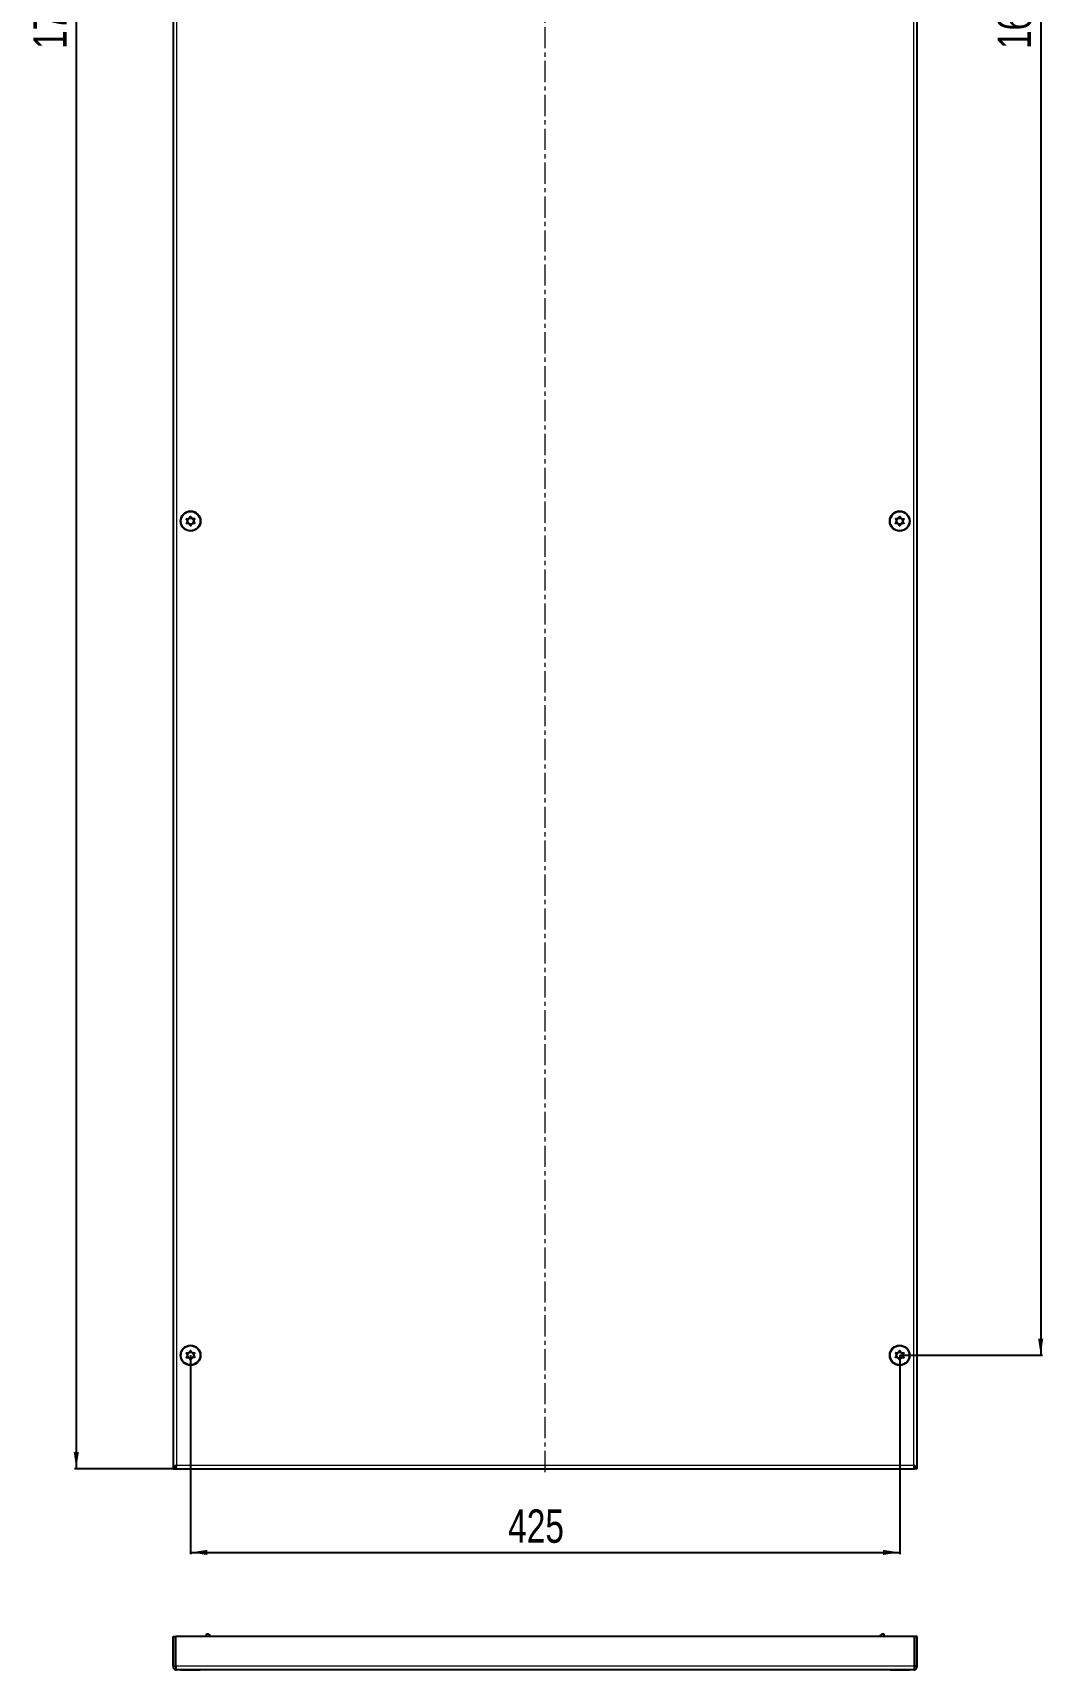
# Model space of a CAD drawing. Header units: millimetres. Extents: x 48 to 1379, y -693 to 1285.
# Drawn here: x 48 to 654, y -693 to 289 of the extents above; entities that cross this region are included whole.
import ezdxf

# ---------------------------------------------------------------- set-up
doc = ezdxf.new("R2010")
doc.units = ezdxf.units.MM
doc.linetypes.add('CENTERX2', pattern=[20.32, 12.7, -2.54, 2.54, -2.54])
doc.layers.add('FORMAT', color=7, linetype='Continuous')
doc.styles.add('SLDTEXTSTYLE0', font='TXT', dxfattribs={"width": 0.75})
doc.dimstyles.new('SLDDIMSTYLE0', dxfattribs={"dimtxt": 20, "dimasz": 10, "dimexe": 0, "dimexo": 0.0625, "dimgap": 5, "dimtad": 2, "dimdec": 1, "dimrnd": 1e-09, "dimzin": 12, "dimdsep": 46, "dimtxsty": 'SLDTEXTSTYLE0', "dimsah": 1, "dimcen": 0.09, "dimadec": 0, "dimazin": 3, "dimtfac": 1, "dimtofl": 0, "dimtmove": 0, "dimatfit": 3, "dimfxl": 0, "dimfrac": 2, "dimtolj": 1, "dimtzin": 12, "dimarcsym": 0})

# ---------------------------------------------------------------- blocks, each defined once
blk = doc.blocks.new('_D_1')
at = {"layer": 'FORMAT'}
for p, q in [((134.05, 1189.04), (73.36, 1189.04)), ((74.36, 1189.04), (74.36, -571.96)), ((134.05, -571.96), (73.36, -571.96))]:
    blk.add_line(p, q, dxfattribs=at)
for points in [[(74.36, 1189.04), (72.82, 1179.04), (75.9, 1179.04)], [(74.36, -571.96), (75.9, -561.96), (72.82, -561.96)]]:
    blk.add_solid(points, dxfattribs=at)
at = {"layer": 'FORMAT', "insert": (48.58, 278.99), "char_height": 20, "attachment_point": 1, "rotation": 90, "style": 'SLDTEXTSTYLE0'}
blk.add_mtext('1761', dxfattribs=at)
blk = doc.blocks.new('_D_2')
at = {"layer": 'FORMAT'}
for p, q in [((567.87, 1121.04), (653.36, 1121.04)), ((652.36, 1121.04), (652.36, -503.96)), ((567.87, -503.96), (653.36, -503.96))]:
    blk.add_line(p, q, dxfattribs=at)
for points in [[(652.36, 1121.04), (650.83, 1111.04), (653.9, 1111.04)], [(652.36, -503.96), (653.9, -493.96), (650.83, -493.96)]]:
    blk.add_solid(points, dxfattribs=at)
at = {"layer": 'FORMAT', "insert": (626.58, 278.99), "char_height": 20, "attachment_point": 1, "rotation": 90, "style": 'SLDTEXTSTYLE0'}
blk.add_mtext('1625', dxfattribs=at)
blk = doc.blocks.new('_D_3')
at = {"layer": 'FORMAT'}
for p, q in [((142.86, -503.97), (142.86, -623.13)), ((567.86, -503.97), (567.86, -623.13)), ((142.86, -622.13), (567.86, -622.13))]:
    blk.add_line(p, q, dxfattribs=at)
for points in [[(142.86, -622.13), (152.86, -623.66), (152.86, -620.59)], [(567.86, -622.13), (557.86, -620.59), (557.86, -623.66)]]:
    blk.add_solid(points, dxfattribs=at)
at = {"layer": 'FORMAT', "insert": (333.19, -596.34), "char_height": 20, "attachment_point": 1, "style": 'SLDTEXTSTYLE0'}
blk.add_mtext('425', dxfattribs=at)

msp = doc.modelspace()

# ---------------------------------------------------------------- linework, layer by layer
at = {"color": 7, "linetype": 'Continuous', "lineweight": 25}
for p, q in [((132.36, 1189.04), (132.36, -571.96)), ((578.36, -571.96), (578.36, 1189.04)), ((132.36, -571.96), (133.86, -571.96)), ((134.06, -570.85), (134.06, -571.96)), ((134.06, -571.96), (576.66, -571.96)), ((576.66, -571.96), (576.66, -570.84)), ((578.36, -571.96), (576.86, -571.96)), ((132.36, -672.49), (133.86, -672.49)), ((132.36, -690.39), (132.36, -672.49)), ((133.86, -690.39), (133.86, -672.49)), ((134.06, -690.39), (134.06, -672.49)), ((576.66, -672.49), (134.06, -672.49)), ((152.36, -672.49), (152.36, -670.99)), ((152.36, -670.99), (153.36, -670.99)), ((154.36, -671.99), (153.36, -670.99)), ((154.86, -671.99), (154.36, -671.99)), ((154.36, -671.99), (154.36, -672.49)), ((555.86, -671.99), (556.36, -671.99)), ((557.36, -670.99), (556.36, -671.99)), ((556.36, -672.49), (556.36, -671.99)), ((557.36, -670.99), (558.36, -670.99)), ((558.36, -670.99), (558.36, -672.49)), ((576.66, -690.39), (576.66, -672.49)), ((578.36, -672.49), (576.86, -672.49)), ((576.86, -690.39), (576.86, -672.49)), ((578.36, -690.39), (578.36, -672.49)), ((132.36, -690.39), (133.86, -690.39)), ((576.26, -692.49), (134.46, -692.49)), ((137.08, -692.49), (137.08, -692.75)), ((140.07, -692.75), (137.08, -692.75)), ((148.65, -692.75), (140.07, -692.75)), ((148.65, -692.75), (148.65, -692.49)), ((562.08, -692.49), (562.08, -692.75)), ((573.65, -692.75), (562.08, -692.75)), ((573.65, -692.75), (573.65, -692.49)), ((578.36, -690.39), (576.86, -690.39))]:
    msp.add_line(p, q, dxfattribs=at)
at = {"color": 8, "linetype": 'Continuous', "lineweight": 18}
for p, q in [((134.46, 1186.94), (134.46, -569.86)), ((576.26, -569.86), (576.26, 1186.94)), ((134.46, -569.86), (576.26, -569.86)), ((576.66, -690.39), (134.06, -690.39))]:
    msp.add_line(p, q, dxfattribs=at)
at = {"color": 7, "linetype": 'Continuous', "lineweight": 25}
for centre, radius in [((142.86, -3.96), 6), ((142.86, -3.96), 5.79), ((567.86, -3.96), 6), ((567.86, -3.96), 5.79), ((142.86, -3.96), 1.85), ((567.86, -3.96), 1.85), ((142.86, -503.96), 6), ((142.86, -503.96), 5.79), ((567.86, -503.96), 6), ((567.86, -503.96), 5.79), ((142.86, -503.96), 1.85), ((567.86, -503.96), 1.85)]:
    msp.add_circle(centre, radius, dxfattribs=at)
for points, knots in [([(145.31, -5.31), (145.32, -5.3), (145.33, -5.27), (145.32, -5.21), (145.26, -5.08), (145.05, -4.76), (144.75, -4.31), (144.71, -3.68), (144.93, -3.21), (145.13, -2.88), (145.25, -2.67), (145.27, -2.57), (145.27, -2.53), (145.25, -2.5), (145.23, -2.48), (145.16, -2.45), (144.89, -2.44), (144.42, -2.49), (143.72, -2.4), (143.26, -1.86), (143.05, -1.43), (142.9, -1.21), (142.84, -1.17), (142.81, -1.16), (142.78, -1.16), (142.75, -1.18), (142.72, -1.21), (142.67, -1.27), (142.56, -1.47), (142.39, -1.81), (142.11, -2.25), (141.56, -2.55), (141.01, -2.54), (140.62, -2.53), (140.48, -2.56), (140.43, -2.59), (140.4, -2.61), (140.4, -2.65), (140.4, -2.7), (140.46, -2.84), (140.67, -3.16), (140.97, -3.61), (141.01, -4.24), (140.79, -4.71), (140.59, -5.04), (140.47, -5.25), (140.45, -5.35), (140.45, -5.39), (140.47, -5.42), (140.49, -5.44), (140.56, -5.47), (140.83, -5.48), (141.3, -5.43), (142, -5.52), (142.46, -6.06), (142.67, -6.49), (142.82, -6.71), (142.88, -6.75), (142.91, -6.76), (142.94, -6.76), (142.97, -6.74), (143, -6.71), (143.05, -6.65), (143.17, -6.45), (143.33, -6.11), (143.61, -5.67), (144.16, -5.37), (144.71, -5.38), (145.1, -5.39), (145.24, -5.36), (145.3, -5.33), (145.31, -5.32), (145.31, -5.31)], [0, 0, 0, 0, 0.002009, 0.00442, 0.009365, 0.025528, 0.067705, 0.095786, 0.124646, 0.150342, 0.160519, 0.163394, 0.165697, 0.167245, 0.168874, 0.17077, 0.178606, 0.211994, 0.249994, 0.287995, 0.321383, 0.329219, 0.331115, 0.332744, 0.334292, 0.336217, 0.338535, 0.341318, 0.349662, 0.375358, 0.404217, 0.432298, 0.474475, 0.490639, 0.496669, 0.49844, 0.5, 0.502009, 0.50442, 0.509365, 0.525528, 0.567705, 0.595786, 0.624646, 0.650342, 0.660519, 0.663394, 0.665697, 0.667245, 0.668874, 0.67077, 0.678606, 0.711994, 0.749994, 0.787995, 0.821383, 0.829219, 0.831115, 0.832744, 0.834292, 0.836217, 0.838535, 0.841318, 0.849662, 0.875358, 0.904217, 0.932298, 0.974475, 0.990639, 0.996669, 0.99844, 1, 1, 1, 1]), ([(565.41, -5.31), (565.42, -5.32), (565.43, -5.34), (565.49, -5.36), (565.63, -5.39), (566.02, -5.38), (566.56, -5.37), (567.11, -5.67), (567.39, -6.11), (567.56, -6.46), (567.68, -6.67), (567.74, -6.74), (567.78, -6.76), (567.81, -6.76), (567.84, -6.75), (567.9, -6.71), (568.05, -6.49), (568.26, -6.06), (568.72, -5.52), (569.42, -5.43), (569.89, -5.48), (570.16, -5.47), (570.23, -5.44), (570.25, -5.42), (570.27, -5.39), (570.27, -5.35), (570.26, -5.31), (570.23, -5.23), (570.13, -5.03), (569.93, -4.71), (569.71, -4.24), (569.75, -3.61), (570.05, -3.16), (570.26, -2.83), (570.32, -2.7), (570.32, -2.64), (570.31, -2.61), (570.29, -2.58), (570.23, -2.56), (570.09, -2.53), (569.71, -2.54), (569.16, -2.55), (568.61, -2.25), (568.33, -1.81), (568.16, -1.46), (568.04, -1.25), (567.98, -1.18), (567.94, -1.16), (567.91, -1.16), (567.88, -1.17), (567.82, -1.21), (567.67, -1.43), (567.46, -1.86), (567, -2.4), (566.3, -2.49), (565.83, -2.44), (565.56, -2.45), (565.49, -2.48), (565.47, -2.5), (565.45, -2.53), (565.45, -2.57), (565.46, -2.61), (565.49, -2.69), (565.59, -2.88), (565.79, -3.21), (566.01, -3.68), (565.97, -4.31), (565.67, -4.76), (565.46, -5.09), (565.4, -5.22), (565.4, -5.28), (565.4, -5.3), (565.41, -5.31)], [0, 0, 0, 0, 0.002009, 0.00442, 0.009365, 0.025528, 0.067705, 0.095786, 0.124646, 0.150342, 0.160519, 0.163394, 0.165697, 0.167245, 0.168874, 0.17077, 0.178606, 0.211994, 0.249994, 0.287995, 0.321383, 0.329219, 0.331115, 0.332744, 0.334292, 0.336217, 0.338535, 0.341318, 0.349662, 0.375358, 0.404217, 0.432298, 0.474475, 0.490639, 0.496669, 0.49844, 0.5, 0.502009, 0.50442, 0.509365, 0.525528, 0.567705, 0.595786, 0.624646, 0.650342, 0.660519, 0.663394, 0.665697, 0.667245, 0.668874, 0.67077, 0.678606, 0.711994, 0.749994, 0.787995, 0.821383, 0.829219, 0.831115, 0.832744, 0.834292, 0.836217, 0.838535, 0.841318, 0.849662, 0.875358, 0.904217, 0.932298, 0.974475, 0.990639, 0.996669, 0.99844, 1, 1, 1, 1]), ([(145.31, -505.31), (145.32, -505.3), (145.33, -505.27), (145.32, -505.21), (145.26, -505.08), (145.05, -504.76), (144.75, -504.31), (144.71, -503.68), (144.93, -503.21), (145.13, -502.88), (145.25, -502.67), (145.27, -502.57), (145.27, -502.53), (145.25, -502.5), (145.23, -502.48), (145.16, -502.45), (144.89, -502.44), (144.42, -502.49), (143.72, -502.4), (143.26, -501.86), (143.05, -501.43), (142.9, -501.21), (142.84, -501.17), (142.81, -501.16), (142.78, -501.16), (142.75, -501.18), (142.72, -501.21), (142.67, -501.27), (142.56, -501.47), (142.39, -501.81), (142.11, -502.25), (141.56, -502.55), (141.01, -502.54), (140.62, -502.53), (140.48, -502.56), (140.43, -502.59), (140.4, -502.61), (140.4, -502.65), (140.4, -502.7), (140.46, -502.84), (140.67, -503.16), (140.97, -503.61), (141.01, -504.24), (140.79, -504.71), (140.59, -505.04), (140.47, -505.25), (140.45, -505.35), (140.45, -505.39), (140.47, -505.42), (140.49, -505.44), (140.56, -505.47), (140.83, -505.48), (141.3, -505.43), (142, -505.52), (142.46, -506.06), (142.67, -506.49), (142.82, -506.71), (142.88, -506.75), (142.91, -506.76), (142.94, -506.76), (142.97, -506.74), (143, -506.71), (143.05, -506.65), (143.17, -506.45), (143.33, -506.11), (143.61, -505.67), (144.16, -505.37), (144.71, -505.38), (145.1, -505.39), (145.24, -505.36), (145.3, -505.33), (145.31, -505.32), (145.31, -505.31)], [0, 0, 0, 0, 0.002009, 0.00442, 0.009365, 0.025528, 0.067705, 0.095786, 0.124646, 0.150342, 0.160519, 0.163394, 0.165697, 0.167245, 0.168874, 0.17077, 0.178606, 0.211994, 0.249994, 0.287995, 0.321383, 0.329219, 0.331115, 0.332744, 0.334292, 0.336217, 0.338535, 0.341318, 0.349662, 0.375358, 0.404217, 0.432298, 0.474475, 0.490639, 0.496669, 0.49844, 0.5, 0.502009, 0.50442, 0.509365, 0.525528, 0.567705, 0.595786, 0.624646, 0.650342, 0.660519, 0.663394, 0.665697, 0.667245, 0.668874, 0.67077, 0.678606, 0.711994, 0.749994, 0.787995, 0.821383, 0.829219, 0.831115, 0.832744, 0.834292, 0.836217, 0.838535, 0.841318, 0.849662, 0.875358, 0.904217, 0.932298, 0.974475, 0.990639, 0.996669, 0.99844, 1, 1, 1, 1]), ([(565.41, -505.31), (565.42, -505.32), (565.43, -505.34), (565.49, -505.36), (565.63, -505.39), (566.02, -505.38), (566.56, -505.37), (567.11, -505.67), (567.39, -506.11), (567.56, -506.46), (567.68, -506.67), (567.74, -506.74), (567.78, -506.76), (567.81, -506.76), (567.84, -506.75), (567.9, -506.71), (568.05, -506.49), (568.26, -506.06), (568.72, -505.52), (569.42, -505.43), (569.89, -505.48), (570.16, -505.47), (570.23, -505.44), (570.25, -505.42), (570.27, -505.39), (570.27, -505.35), (570.26, -505.31), (570.23, -505.23), (570.13, -505.03), (569.93, -504.71), (569.71, -504.24), (569.75, -503.61), (570.05, -503.16), (570.26, -502.83), (570.32, -502.7), (570.32, -502.64), (570.31, -502.61), (570.29, -502.58), (570.23, -502.56), (570.09, -502.53), (569.71, -502.54), (569.16, -502.55), (568.61, -502.25), (568.33, -501.81), (568.16, -501.46), (568.04, -501.25), (567.98, -501.18), (567.94, -501.16), (567.91, -501.16), (567.88, -501.17), (567.82, -501.21), (567.67, -501.43), (567.46, -501.86), (567, -502.4), (566.3, -502.49), (565.83, -502.44), (565.56, -502.45), (565.49, -502.48), (565.47, -502.5), (565.45, -502.53), (565.45, -502.57), (565.46, -502.61), (565.49, -502.69), (565.59, -502.88), (565.79, -503.21), (566.01, -503.68), (565.97, -504.31), (565.67, -504.76), (565.46, -505.09), (565.4, -505.22), (565.4, -505.28), (565.4, -505.3), (565.41, -505.31)], [0, 0, 0, 0, 0.002009, 0.00442, 0.009365, 0.025528, 0.067705, 0.095786, 0.124646, 0.150342, 0.160519, 0.163394, 0.165697, 0.167245, 0.168874, 0.17077, 0.178606, 0.211994, 0.249994, 0.287995, 0.321383, 0.329219, 0.331115, 0.332744, 0.334292, 0.336217, 0.338535, 0.341318, 0.349662, 0.375358, 0.404217, 0.432298, 0.474475, 0.490639, 0.496669, 0.49844, 0.5, 0.502009, 0.50442, 0.509365, 0.525528, 0.567705, 0.595786, 0.624646, 0.650342, 0.660519, 0.663394, 0.665697, 0.667245, 0.668874, 0.67077, 0.678606, 0.711994, 0.749994, 0.787995, 0.821383, 0.829219, 0.831115, 0.832744, 0.834292, 0.836217, 0.838535, 0.841318, 0.849662, 0.875358, 0.904217, 0.932298, 0.974475, 0.990639, 0.996669, 0.99844, 1, 1, 1, 1]), ([(578.36, -571.96), (578.33, -571.78), (578.26, -571.42), (577.76, -570.89), (577.06, -570.37), (576.52, -570.02), (576.26, -569.86)], [0, 0, 0, 0, 0.254757, 0.509649, 0.764542, 1, 1, 1, 1]), ([(576.86, -571.96), (576.86, -571.87), (576.85, -571.69), (576.81, -571.42), (576.76, -571.14), (576.67, -570.85), (576.57, -570.59), (576.49, -570.37), (576.39, -570.15), (576.31, -569.97), (576.26, -569.86)], [0, 0, 0, 0, 0.12932, 0.259537, 0.38885, 0.519059, 0.677145, 0.756725, 0.835282, 1, 1, 1, 1]), ([(154.36, -671.99), (154.38, -672.08), (154.42, -672.25), (154.66, -672.42), (154.77, -672.49)], [0, 0, 0, 0, 0.57413, 1, 1, 1, 1]), ([(154.86, -671.99), (154.88, -672.09), (154.92, -672.24), (155.06, -672.41), (155.14, -672.48), (155.15, -672.49)], [0, 0, 0, 0, 0.6029704, 0.9179315, 1, 1, 1, 1]), ([(555.55, -672.49), (555.62, -672.43), (555.75, -672.32), (555.84, -672.15), (555.85, -672.04), (555.86, -671.99)], [0, 0, 0, 0, 0.360365, 0.675069, 1, 1, 1, 1]), ([(555.95, -672.49), (556.03, -672.43), (556.27, -672.28), (556.35, -672.12), (556.36, -672), (556.36, -671.99)], [0, 0, 0, 0, 0.331346, 0.905226, 1, 1, 1, 1]), ([(132.36, -690.39), (132.39, -690.67), (132.46, -691.23), (132.96, -691.93), (133.66, -692.4), (134.2, -692.46), (134.46, -692.49)], [0, 0, 0, 0, 0.2547568, 0.5096489, 0.7645419, 1, 1, 1, 1]), ([(133.86, -690.39), (133.87, -690.47), (133.89, -690.63), (133.99, -690.81), (134.09, -690.85), (134.12, -690.85)], [0, 0, 0, 0, 0.432796, 0.865566, 1, 1, 1, 1]), ([(576.26, -692.49), (576.54, -692.46), (577.1, -692.39), (577.8, -691.89), (578.27, -691.19), (578.33, -690.65), (578.36, -690.39)], [0, 0, 0, 0, 0.254753, 0.509645, 0.764538, 1, 1, 1, 1]), ([(576.6, -690.87), (576.63, -690.85), (576.8, -690.75), (576.83, -690.55), (576.86, -690.39)], [0, 0, 0, 0, 0.207713, 1, 1, 1, 1])]:
    msp.add_open_spline(points, degree=3, knots=knots, dxfattribs=at)
for points in [[(134.46, -569.86), (134.19, -570.03), (133.63, -570.38), (132.94, -570.91), (132.46, -571.43), (132.39, -571.78), (132.36, -571.96)], [(134.46, -569.86), (134.3, -570.21), (133.97, -570.91), (133.9, -571.61), (133.86, -571.96)], [(134.06, -571.96), (134.09, -571.93), (134.16, -571.86), (134.26, -571.38), (134.36, -570.68), (134.43, -570.13), (134.46, -569.86)], [(576.26, -569.86), (576.29, -570.13), (576.36, -570.68), (576.46, -571.38), (576.56, -571.86), (576.63, -571.93), (576.66, -571.96)], [(134.46, -692.49), (134.43, -692.46), (134.36, -692.39), (134.26, -691.91), (134.16, -691.21), (134.09, -690.66), (134.06, -690.39)], [(576.66, -690.39), (576.63, -690.66), (576.56, -691.21), (576.46, -691.91), (576.36, -692.39), (576.29, -692.46), (576.26, -692.49)]]:
    msp.add_open_spline(points, degree=3, dxfattribs=at)
at = {"layer": 'FORMAT', "linetype": 'CENTERX2', "lineweight": 18}
msp.add_line((355.36, -573.96), (355.36, 1191.04), dxfattribs=at)

# ---------------------------------------------------------------- dimensions: what is measured, and where the dimension line sits
at = {"layer": 'FORMAT'}
for base, p1, p2, picture, middle in [((74.36, -571.96), (134.06, 1189.04), (134.06, -571.96), '_D_1', (74.36, 308.54)), ((652.36, -503.96), (567.86, 1121.04), (567.86, -503.96), '_D_2', (652.36, 308.54))]:
    dim = msp.add_linear_dim(base=base, p1=p1, p2=p2, angle=90, dimstyle='SLDDIMSTYLE0', dxfattribs=at)
    dim.commit()
    dim.dimension.update_dxf_attribs({"geometry": picture, "text_midpoint": middle, "dimtype": 160})
dim = msp.add_linear_dim(base=(567.86, -622.13), p1=(142.86, -503.96), p2=(567.86, -503.96), dimstyle='SLDDIMSTYLE0', dxfattribs=at)
dim.commit()
dim.dimension.update_dxf_attribs({"geometry": '_D_3', "text_midpoint": (355.36, -622.13), "dimtype": 160})

doc.saveas('drawing.dxf')
